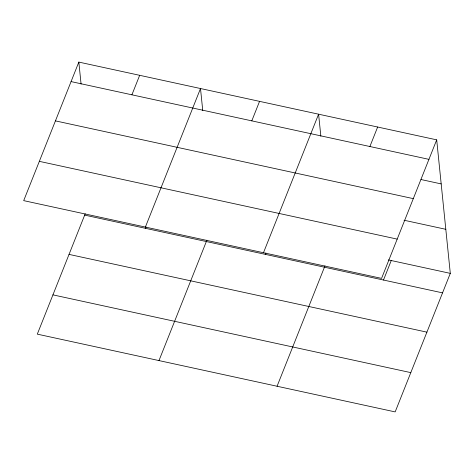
<?xml version="1.0" encoding="UTF-8"?>
<svg xmlns="http://www.w3.org/2000/svg" width="474" height="474" viewBox="0 0 474 474"><rect width="100%" height="100%" fill="white"/><g stroke="black" fill="none" stroke-linecap="round" stroke-linejoin="round"><path stroke-width="0.71" d="M78.832 62.094L23.7 200.632L381.57 278.392L436.696 139.854L78.832 62.094L81.078 84.123M131.908 94.812L139.67 75.313M85.207 213.762L37.304 334.146L395.168 411.906L450.3 273.368L436.696 139.854M145.376 227.07L200.508 88.531L202.748 110.561M145.512 228.326L146.045 226.981M251.795 120.858L259.556 101.365M158.98 360.584L206.883 240.2M263.473 252.731L318.599 114.193L320.845 136.222M265.399 254.372L265.932 253.033M369.892 146.519L377.648 127.026M277.071 386.245L324.98 265.861M383.496 280.033L391.251 260.54M71.07 81.593L428.94 159.353M421.025 179.533L441.187 183.912M55.44 120.876L413.304 198.636M404.044 220.232L445.809 229.309M39.33 161.35L397.2 239.109M388.372 259.912L450.3 273.368M84.674 215.107L442.538 292.867M69.038 254.39L426.908 332.15M52.934 294.864L410.804 372.623"/></g></svg>
